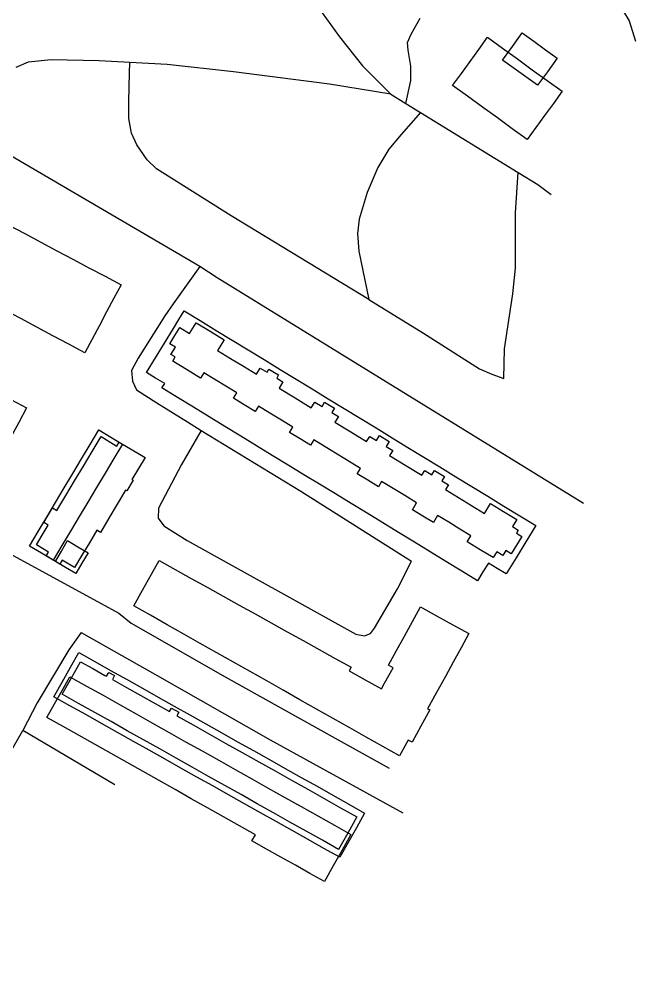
# Model space of a CAD drawing. Header units: metres. Extents: x 2534007 to 2539113, y 1151834 to 1154458.
# Drawn here: x 2538799.2 to 2538960.8, y 1152039.2 to 1152293.5 of the extents above; entities that cross this region are included whole.
import ezdxf

# ---------------------------------------------------------------- set-up
doc = ezdxf.new("R2010")
doc.units = ezdxf.units.M
doc.layers.add('Buildings', color=7, linetype='Continuous')
doc.layers.add('Roads', color=7, linetype='Continuous')

msp = doc.modelspace()

# ---------------------------------------------------------------- linework, layer by layer
at = {"layer": 'Buildings'}
for points in [[(2538941.54, 1152274.636), (2538939.25, 1152271.474), (2538936.961, 1152268.313), (2538934.671, 1152265.151), (2538932.381, 1152261.989), (2538928.471, 1152264.821), (2538924.56, 1152267.653), (2538920.65, 1152270.484), (2538916.739, 1152273.316), (2538912.829, 1152276.148), (2538915.118, 1152279.31), (2538917.408, 1152282.472), (2538919.697, 1152285.633), (2538921.986, 1152288.795), (2538925.897, 1152285.963), (2538929.808, 1152283.131), (2538933.718, 1152280.3), (2538937.629, 1152277.468), (2538941.54, 1152274.636)], [(2538940.253, 1152283.333), (2538937.671, 1152279.769), (2538935.09, 1152276.205), (2538932.04, 1152278.415), (2538928.989, 1152280.624), (2538925.939, 1152282.834), (2538928.52, 1152286.397), (2538931.1, 1152289.96), (2538934.151, 1152287.751), (2538937.202, 1152285.542), (2538940.253, 1152283.333)], [(2538934.65, 1152160.693), (2538932.064, 1152156.461), (2538929.477, 1152152.228), (2538926.891, 1152147.996), (2538924.546, 1152149.429), (2538922.201, 1152150.862), (2538920.779, 1152148.535), (2538919.356, 1152146.208), (2538915.217, 1152148.738), (2538911.077, 1152151.269), (2538906.938, 1152153.799), (2538902.798, 1152156.33), (2538898.659, 1152158.86), (2538894.52, 1152161.39), (2538890.38, 1152163.921), (2538886.241, 1152166.451), (2538882.101, 1152168.982), (2538877.962, 1152171.512), (2538873.823, 1152174.042), (2538869.683, 1152176.573), (2538865.544, 1152179.103), (2538861.404, 1152181.634), (2538857.265, 1152184.164), (2538853.126, 1152186.694), (2538848.986, 1152189.225), (2538844.847, 1152191.755), (2538840.707, 1152194.286), (2538836.568, 1152196.816), (2538837.323, 1152197.943), (2538834.952, 1152199.392), (2538832.58, 1152200.841), (2538834.938, 1152204.698), (2538837.296, 1152208.556), (2538839.654, 1152212.413), (2538841.064, 1152214.719), (2538842.474, 1152217.026), (2538846.664, 1152214.465), (2538850.854, 1152211.905), (2538855.043, 1152209.344), (2538859.233, 1152206.784), (2538863.423, 1152204.223), (2538867.613, 1152201.662), (2538871.803, 1152199.102), (2538875.993, 1152196.541), (2538880.182, 1152193.981), (2538884.372, 1152191.42), (2538888.562, 1152188.86), (2538892.752, 1152186.299), (2538896.942, 1152183.738), (2538901.131, 1152181.178), (2538905.321, 1152178.617), (2538909.511, 1152176.057), (2538913.701, 1152173.496), (2538917.891, 1152170.935), (2538922.081, 1152168.375), (2538926.27, 1152165.814), (2538930.46, 1152163.254), (2538934.65, 1152160.693)], [(2538845.584, 1152213.915), (2538849.24, 1152211.681), (2538852.895, 1152209.446), (2538851.186, 1152206.65), (2538854.591, 1152204.569), (2538857.995, 1152202.489), (2538861.4, 1152200.408), (2538862.385, 1152202.019), (2538864.169, 1152200.929), (2538864.665, 1152201.741), (2538867.189, 1152200.198), (2538866.693, 1152199.386), (2538868.346, 1152198.375), (2538867.361, 1152196.763), (2538871.568, 1152194.192), (2538875.774, 1152191.62), (2538876.673, 1152193.09), (2538878.583, 1152191.923), (2538879.275, 1152193.055), (2538881.84, 1152191.486), (2538881.148, 1152190.354), (2538882.879, 1152189.296), (2538881.98, 1152187.826), (2538886.13, 1152185.29), (2538890.279, 1152182.754), (2538891.095, 1152184.09), (2538892.876, 1152183.001), (2538893.661, 1152184.286), (2538896.199, 1152182.734), (2538895.414, 1152181.45), (2538897.123, 1152180.405), (2538896.306, 1152179.069), (2538900.554, 1152176.472), (2538904.801, 1152173.876), (2538905.563, 1152175.121), (2538907.406, 1152173.995), (2538908.113, 1152175.151), (2538910.671, 1152173.586), (2538909.965, 1152172.43), (2538911.715, 1152171.36), (2538910.954, 1152170.115), (2538914.366, 1152168.029), (2538917.779, 1152165.944), (2538921.191, 1152163.858), (2538922.8, 1152166.489), (2538926.217, 1152164.4), (2538929.633, 1152162.311), (2538928.505, 1152160.468), (2538930.046, 1152159.525), (2538929.565, 1152158.738), (2538931.011, 1152157.854), (2538929.61, 1152155.561), (2538928.209, 1152153.269), (2538926.761, 1152154.154), (2538925.98, 1152152.875), (2538924.439, 1152153.816), (2538923.495, 1152152.273), (2538920.079, 1152154.362), (2538916.663, 1152156.45), (2538917.606, 1152157.994), (2538914.703, 1152159.769), (2538911.799, 1152161.543), (2538908.896, 1152163.318), (2538907.783, 1152161.496), (2538905.032, 1152163.179), (2538902.28, 1152164.861), (2538903.393, 1152166.683), (2538900.336, 1152168.551), (2538897.28, 1152170.42), (2538894.223, 1152172.288), (2538893.364, 1152170.883), (2538890.579, 1152172.586), (2538887.794, 1152174.288), (2538888.653, 1152175.693), (2538884.582, 1152178.181), (2538880.512, 1152180.668), (2538876.441, 1152183.156), (2538875.583, 1152181.751), (2538872.835, 1152183.431), (2538870.086, 1152185.111), (2538870.945, 1152186.518), (2538867.928, 1152188.362), (2538864.91, 1152190.206), (2538861.893, 1152192.05), (2538861.034, 1152190.645), (2538858.211, 1152192.371), (2538855.388, 1152194.096), (2538856.246, 1152195.503), (2538853.364, 1152197.264), (2538850.483, 1152199.025), (2538847.601, 1152200.786), (2538846.743, 1152199.381), (2538843.087, 1152201.616), (2538839.431, 1152203.851), (2538840.091, 1152204.933), (2538838.973, 1152205.616), (2538840.143, 1152207.531), (2538838.718, 1152208.403), (2538840.024, 1152210.539), (2538841.331, 1152212.675), (2538843.875, 1152211.12), (2538845.584, 1152213.915)], [(2538801.126, 1152191.585), (2538799.043, 1152187.723), (2538796.959, 1152183.86), (2538794.876, 1152179.998), (2538790.931, 1152182.126), (2538786.986, 1152184.254), (2538783.041, 1152186.382), (2538779.096, 1152188.51), (2538775.15, 1152190.637), (2538771.205, 1152192.765), (2538767.26, 1152194.893), (2538763.315, 1152197.021), (2538765.399, 1152200.884), (2538767.482, 1152204.746), (2538769.566, 1152208.609), (2538773.511, 1152206.481), (2538777.456, 1152204.353), (2538781.401, 1152202.225), (2538785.346, 1152200.097), (2538789.291, 1152197.969), (2538793.236, 1152195.841), (2538797.181, 1152193.713), (2538801.126, 1152191.585)], [(2538826.301, 1152182.073), (2538824.028, 1152178.266), (2538821.755, 1152174.458), (2538819.482, 1152170.651), (2538817.208, 1152166.844), (2538814.935, 1152163.037), (2538812.662, 1152159.23), (2538810.389, 1152155.422), (2538808.116, 1152151.615), (2538805.013, 1152153.468), (2538801.91, 1152155.32), (2538804.183, 1152159.127), (2538806.456, 1152162.935), (2538808.729, 1152166.742), (2538811.002, 1152170.549), (2538813.275, 1152174.356), (2538815.548, 1152178.164), (2538817.821, 1152181.971), (2538820.094, 1152185.778), (2538823.197, 1152183.925), (2538826.301, 1152182.073)], [(2538824.636, 1152181.643), (2538824.77, 1152181.553), (2538825.403, 1152182.609), (2538828.797, 1152180.582), (2538832.191, 1152178.555), (2538830.465, 1152175.663), (2538828.738, 1152172.771), (2538829.06, 1152172.579), (2538827.393, 1152169.786), (2538827.07, 1152169.978), (2538824.865, 1152166.284), (2538822.659, 1152162.59), (2538820.454, 1152158.896), (2538819.535, 1152159.444), (2538817.585, 1152156.179), (2538815.636, 1152152.913), (2538813.686, 1152149.648), (2538810.465, 1152151.57), (2538809.868, 1152150.57), (2538806.269, 1152152.719), (2538806.866, 1152153.719), (2538803.68, 1152155.623), (2538805.219, 1152158.201), (2538806.758, 1152160.779), (2538805.594, 1152161.475), (2538807.915, 1152165.364), (2538809.079, 1152164.669), (2538811.39, 1152168.54), (2538813.701, 1152172.411), (2538816.012, 1152176.281), (2538818.323, 1152180.152), (2538820.634, 1152184.023), (2538824.636, 1152181.643)], [(2538817.239, 1152153.511), (2538815.623, 1152150.805), (2538814.006, 1152148.099), (2538811.352, 1152149.684), (2538808.698, 1152151.268), (2538810.256, 1152154.009), (2538811.814, 1152156.75), (2538814.527, 1152155.131), (2538817.239, 1152153.511)], [(2538835.873, 1152151.496), (2538840.069, 1152149.164), (2538844.266, 1152146.832), (2538848.462, 1152144.501), (2538852.658, 1152142.169), (2538856.854, 1152139.837), (2538861.05, 1152137.505), (2538865.247, 1152135.173), (2538869.443, 1152132.841), (2538873.639, 1152130.509), (2538877.836, 1152128.178), (2538882.032, 1152125.846), (2538886.228, 1152123.514), (2538885.693, 1152122.553), (2538889.936, 1152120.195), (2538894.179, 1152117.836), (2538894.986, 1152119.309), (2538897.226, 1152123.399), (2538896.01, 1152124.065), (2538898.101, 1152127.881), (2538900.192, 1152131.697), (2538902.282, 1152135.513), (2538904.373, 1152139.329), (2538908.612, 1152137.006), (2538912.85, 1152134.684), (2538917.089, 1152132.361), (2538915.037, 1152128.616), (2538912.985, 1152124.87), (2538910.933, 1152121.125), (2538908.6, 1152116.866), (2538906.266, 1152112.608), (2538906.818, 1152112.305), (2538904.502, 1152108.077), (2538902.185, 1152103.849), (2538901.176, 1152104.401), (2538898.896, 1152100.239), (2538894.544, 1152102.699), (2538890.192, 1152105.16), (2538885.84, 1152107.62), (2538881.488, 1152110.08), (2538877.136, 1152112.541), (2538872.784, 1152115.001), (2538868.432, 1152117.461), (2538864.08, 1152119.921), (2538859.728, 1152122.382), (2538855.376, 1152124.842), (2538851.024, 1152127.302), (2538846.672, 1152129.763), (2538842.32, 1152132.223), (2538837.968, 1152134.683), (2538833.616, 1152137.144), (2538829.264, 1152139.604), (2538831.548, 1152143.773), (2538833.831, 1152147.941), (2538833.881, 1152147.914), (2538835.873, 1152151.496)], [(2538889.763, 1152085.261), (2538887.588, 1152081.391), (2538885.413, 1152077.521), (2538883.238, 1152073.651), (2538879.074, 1152075.991), (2538874.911, 1152078.331), (2538870.747, 1152080.671), (2538866.584, 1152083.01), (2538862.42, 1152085.35), (2538858.257, 1152087.69), (2538854.093, 1152090.03), (2538849.93, 1152092.37), (2538845.766, 1152094.71), (2538841.602, 1152097.049), (2538837.439, 1152099.389), (2538833.275, 1152101.729), (2538829.112, 1152104.069), (2538824.948, 1152106.409), (2538820.785, 1152108.749), (2538816.621, 1152111.088), (2538812.458, 1152113.428), (2538808.294, 1152115.768), (2538810.469, 1152119.638), (2538812.644, 1152123.508), (2538814.819, 1152127.378), (2538818.983, 1152125.038), (2538823.146, 1152122.698), (2538827.31, 1152120.359), (2538831.473, 1152118.019), (2538835.637, 1152115.679), (2538839.8, 1152113.339), (2538843.964, 1152110.999), (2538848.127, 1152108.659), (2538852.291, 1152106.32), (2538856.455, 1152103.98), (2538860.618, 1152101.64), (2538864.782, 1152099.3), (2538868.945, 1152096.96), (2538873.109, 1152094.62), (2538877.272, 1152092.281), (2538881.436, 1152089.941), (2538885.599, 1152087.601), (2538889.763, 1152085.261)], [(2538821.654, 1152121.388), (2538822.09, 1152121.143), (2538822.664, 1152122.164), (2538824.183, 1152121.309), (2538823.609, 1152120.289), (2538827.356, 1152118.183), (2538831.104, 1152116.078), (2538834.851, 1152113.972), (2538838.598, 1152111.866), (2538839.106, 1152112.773), (2538841.034, 1152111.69), (2538840.524, 1152110.783), (2538844.815, 1152108.372), (2538849.106, 1152105.96), (2538853.397, 1152103.549), (2538857.688, 1152101.138), (2538861.979, 1152098.726), (2538866.27, 1152096.315), (2538870.561, 1152093.903), (2538874.852, 1152091.492), (2538879.143, 1152089.081), (2538883.434, 1152086.669), (2538887.725, 1152084.258), (2538885.327, 1152079.991), (2538882.929, 1152075.723), (2538878.667, 1152078.118), (2538874.406, 1152080.513), (2538870.144, 1152082.907), (2538865.882, 1152085.302), (2538861.62, 1152087.697), (2538857.359, 1152090.092), (2538853.097, 1152092.487), (2538848.835, 1152094.882), (2538844.574, 1152097.276), (2538840.312, 1152099.671), (2538836.05, 1152102.066), (2538831.789, 1152104.461), (2538827.527, 1152106.856), (2538823.265, 1152109.251), (2538819.003, 1152111.645), (2538814.742, 1152114.04), (2538810.48, 1152116.435), (2538812.879, 1152120.703), (2538815.278, 1152124.971), (2538818.466, 1152123.18), (2538821.654, 1152121.388)], [(2538886.16, 1152079.628), (2538883.845, 1152075.509), (2538881.53, 1152071.389), (2538879.215, 1152067.27), (2538875.415, 1152069.406), (2538871.615, 1152071.541), (2538867.814, 1152073.677), (2538864.014, 1152075.812), (2538860.214, 1152077.948), (2538861.13, 1152079.579), (2538856.925, 1152081.942), (2538852.719, 1152084.305), (2538848.514, 1152086.669), (2538844.308, 1152089.032), (2538840.103, 1152091.395), (2538835.898, 1152093.758), (2538831.692, 1152096.122), (2538827.487, 1152098.485), (2538823.282, 1152100.848), (2538819.076, 1152103.211), (2538814.871, 1152105.575), (2538810.665, 1152107.938), (2538806.46, 1152110.301), (2538808.469, 1152113.877), (2538810.479, 1152117.453), (2538812.488, 1152121.029), (2538816.822, 1152118.594), (2538821.155, 1152116.158), (2538825.489, 1152113.723), (2538829.823, 1152111.288), (2538834.156, 1152108.852), (2538838.49, 1152106.417), (2538842.824, 1152103.982), (2538847.157, 1152101.546), (2538851.491, 1152099.111), (2538855.824, 1152096.675), (2538860.158, 1152094.24), (2538864.492, 1152091.805), (2538868.825, 1152089.369), (2538873.159, 1152086.934), (2538877.493, 1152084.499), (2538881.826, 1152082.063), (2538886.16, 1152079.628)]]:
    msp.add_lwpolyline(points, close=True, dxfattribs=at)
msp.add_lwpolyline([(2538796.449, 1152239.521), (2538800.654, 1152237.287), (2538804.859, 1152235.053), (2538809.065, 1152232.818), (2538813.27, 1152230.584), (2538817.475, 1152228.35), (2538821.68, 1152226.115), (2538825.885, 1152223.881), (2538825.885, 1152223.881), (2538823.99, 1152220.314), (2538822.095, 1152216.748), (2538820.2, 1152213.181), (2538818.305, 1152209.615), (2538816.41, 1152206.048), (2538812.205, 1152208.282), (2538808, 1152210.516), (2538803.794, 1152212.751), (2538799.589, 1152214.985), (2538795.384, 1152217.219)], dxfattribs=at)
at = {"layer": 'Roads'}
for points in [[(2538865.913, 1152313.859), (2538874.113, 1152301.614), (2538883.188, 1152288.93), (2538889.201, 1152281.276), (2538896.619, 1152273.864)], [(2538927.694, 1152311.299), (2538935.521, 1152311.019), (2538943.766, 1152308.643), (2538949.077, 1152305.569), (2538954.667, 1152300.537), (2538959.139, 1152293.13), (2538960.816, 1152287.82)], [(2538900.524, 1152271.461), (2538901.839, 1152277.478), (2538901.839, 1152281.251), (2538901.14, 1152285.444), (2538901.001, 1152287.4), (2538901.979, 1152289.636), (2538904.355, 1152293.829)], [(2538828.2, 1152282.174), (2538820.115, 1152282.604), (2538807.588, 1152282.888), (2538801.513, 1152282.319), (2538798.286, 1152280.895)], [(2538890.823, 1152219.964), (2538879.528, 1152226.891), (2538854.756, 1152241.983), (2538835.205, 1152254.32), (2538832.738, 1152256.693), (2538829.985, 1152260.584), (2538828.656, 1152263.621), (2538827.898, 1152267.513), (2538827.898, 1152271.974), (2538828.088, 1152279.471), (2538828.2, 1152282.174)], [(2538896.619, 1152273.864), (2538880.573, 1152276.529), (2538855.346, 1152279.783), (2538837.958, 1152281.654), (2538828.2, 1152282.174)], [(2538896.619, 1152273.864), (2538900.524, 1152271.461)], [(2538900.524, 1152271.461), (2538904.421, 1152269.063)], [(2538904.421, 1152269.063), (2538899.364, 1152263.336), (2538896.138, 1152259.445), (2538893.195, 1152254.605), (2538890.443, 1152248.056), (2538888.355, 1152241.128), (2538887.88, 1152237.331), (2538888.26, 1152232.681), (2538890.823, 1152219.964)], [(2538904.421, 1152269.063), (2538930.014, 1152253.314)], [(2538846.531, 1152228.674), (2538787.215, 1152263.399)], [(2538926.275, 1152199.299), (2538926.406, 1152207.104), (2538928.656, 1152221.524), (2538929.318, 1152228.271), (2538929.318, 1152242.758), (2538930.014, 1152253.314)], [(2538930.014, 1152253.314), (2538935.143, 1152250.158), (2538938.712, 1152247.6)], [(2538846.531, 1152228.674), (2538839.545, 1152218.876)], [(2538947.18, 1152166.443), (2538851.058, 1152225.71), (2538846.531, 1152228.674)], [(2538890.823, 1152219.964), (2538905.154, 1152211.136), (2538919.865, 1152201.835), (2538923.091, 1152200.413), (2538926.275, 1152199.299)], [(2538839.545, 1152218.876), (2538837.324, 1152215.761), (2538830.339, 1152204.649), (2538828.619, 1152201.369), (2538828.884, 1152198.59)], [(2538828.884, 1152198.59), (2538829.941, 1152196.341), (2538835.225, 1152192.915), (2538843.304, 1152187.875), (2538846.934, 1152185.664)], [(2538846.934, 1152185.664), (2538841.769, 1152176.709), (2538835.736, 1152165.279), (2538835.63, 1152162.634), (2538837.113, 1152160.623), (2538843.25, 1152156.813), (2538887.489, 1152132.154), (2538889.711, 1152131.73), (2538891.299, 1152132.365), (2538892.358, 1152133.741), (2538898.39, 1152144.113), (2538902.025, 1152151.368)], [(2538846.934, 1152185.664), (2538873.069, 1152169.75), (2538902.025, 1152151.368)], [(2538738.265, 1152179.038), (2538746.335, 1152174.739), (2538759.883, 1152167.754), (2538780.625, 1152157.17), (2538782.636, 1152156.641), (2538784.648, 1152156.641), (2538788.14, 1152156.535), (2538790.68, 1152156.111), (2538793.643, 1152154.948), (2538825.288, 1152137.696)], [(2538825.288, 1152137.696), (2538828.568, 1152135.051), (2538853.228, 1152120.975), (2538882.014, 1152104.888), (2538896.16, 1152097.055)], [(2538815.445, 1152132.616), (2538812.164, 1152128.065), (2538803.909, 1152114.201), (2538800.099, 1152106.899)], [(2538815.445, 1152132.616), (2538834.706, 1152121.715), (2538864.975, 1152104.465), (2538899.773, 1152085.314)], [(2538759.915, 1152039.193), (2538764.221, 1152046.256), (2538771.324, 1152058.093), (2538783.831, 1152078.895), (2538797.341, 1152102.01), (2538800.099, 1152106.899)], [(2538824.283, 1152092.704), (2538800.099, 1152106.899)]]:
    msp.add_lwpolyline(points, dxfattribs=at)

doc.saveas('drawing.dxf')
